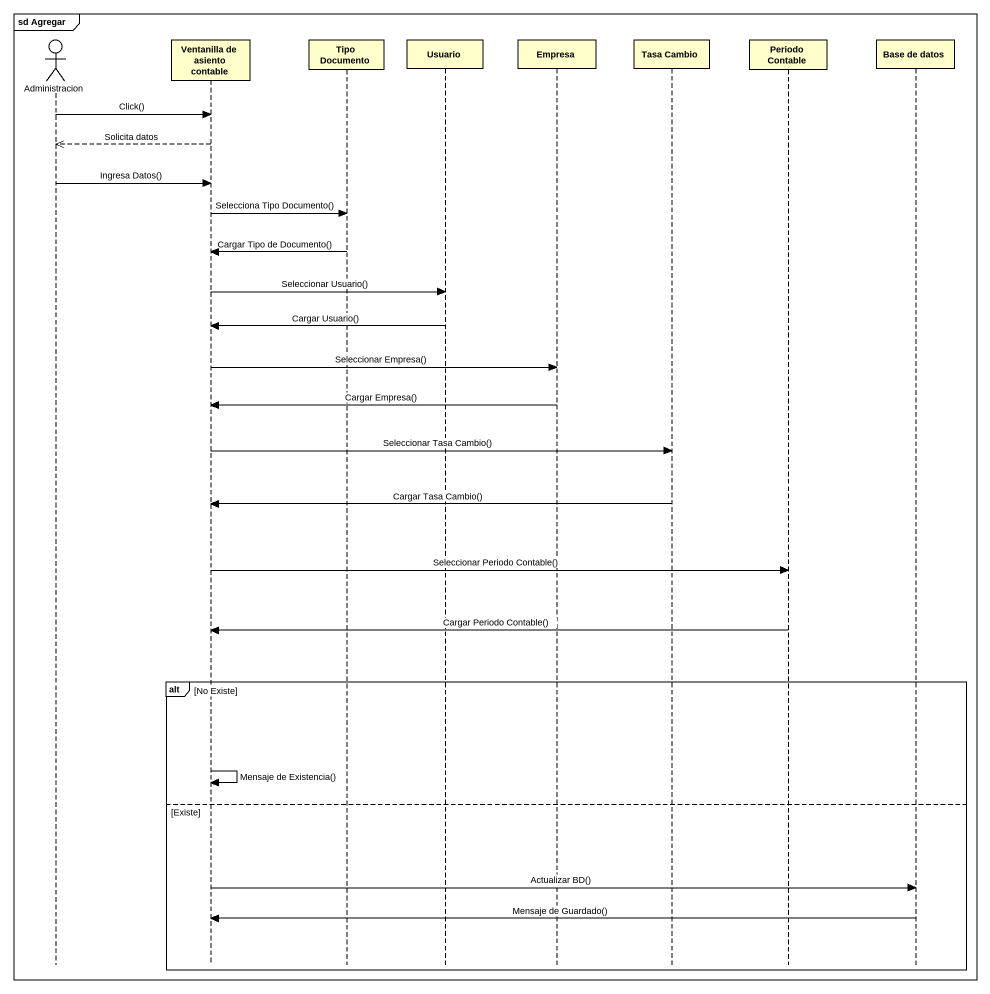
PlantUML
@startuml
mainframe sd Agregar
hide footbox
actor Administracion
participant "Ventanilla de asiento contable" as Ventanilla_de_asiento
participant "Tipo Documento" as Tipo_Documento
participant Usuario
participant Empresa
participant "Tasa Cambio" as Tasa_Cambio
participant "Periodo Contable" as Periodo_Contable
participant "Base de datos" as Base_de_datos

Administracion -> Ventanilla_de_asiento : Click()
Ventanilla_de_asiento -->> Administracion : Solicita datos
Administracion -> Ventanilla_de_asiento : Ingresa Datos()
Ventanilla_de_asiento -> Tipo_Documento : Selecciona Tipo Documento()
Tipo_Documento -> Ventanilla_de_asiento : Cargar Tipo de Documento()
Ventanilla_de_asiento -> Usuario : Seleccionar Usuario()
Usuario -> Ventanilla_de_asiento : Cargar Usuario()
Ventanilla_de_asiento -> Empresa : Seleccionar Empresa()
Empresa -> Ventanilla_de_asiento : Cargar Empresa()
Ventanilla_de_asiento -> Tasa_Cambio : Seleccionar Tasa Cambio()
Tasa_Cambio -> Ventanilla_de_asiento : Cargar Tasa Cambio()
Ventanilla_de_asiento -> Periodo_Contable : Seleccionar Periodo Contable()
Periodo_Contable -> Ventanilla_de_asiento : Cargar Periodo Contable()
alt No Existe
  Ventanilla_de_asiento -> Ventanilla_de_asiento : Mensaje de Existencia()
else Existe
  Ventanilla_de_asiento -> Base_de_datos : Actualizar BD()
  Base_de_datos -> Ventanilla_de_asiento : Mensaje de Guardado()
end
@enduml
